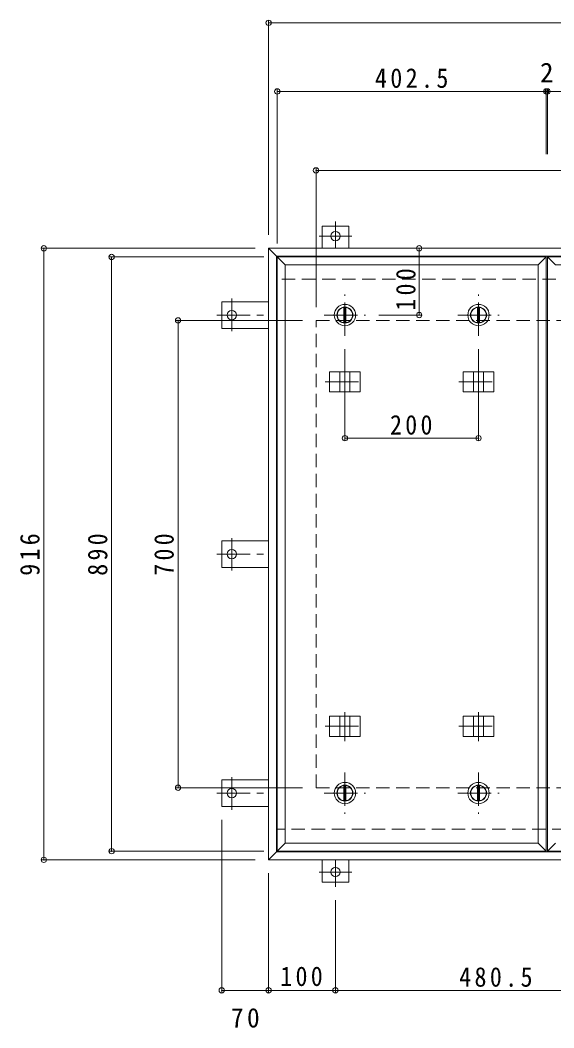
# Model space of a CAD drawing. Units: millimetres at full size, sheet at 1:10. Extents: x -2654 to 2738, y -1962 to 1769.
# Drawn here: x -2654 to -1855, y -229 to 1281 of the extents above; entities that cross this region are included whole.
import ezdxf
from ezdxf.enums import TextEntityAlignment as Align

# ---------------------------------------------------------------- set-up
doc = ezdxf.new("R2010")
doc.units = ezdxf.units.MM
doc.header["$LTSCALE"] = 10
doc.header["$PDMODE"] = 32
doc.header["$PDSIZE"] = 8
doc.linetypes.add('CHAIN1', pattern=[8, 5, -1, 1, -1])
doc.linetypes.add('DASHED2', pattern=[3, 2, -1])
for name, color, linetype, lineweight in [('0-1_躯体', 2, 'DASHED2', 9), ('0-2_仕上', 4, 'Continuous', 9), ('0-3_建具', 4, 'Continuous', 9), ('0-C_084', 2, 'Continuous', 9), ('0-E_090', 3, 'Continuous', 9), ('0-F_092', 7, 'Continuous', 9)]:
    doc.layers.add(name, color=color, linetype=linetype, lineweight=lineweight)
doc.styles.add('ＭＳ ゴシック', font='')
doc.styles.get('ＭＳ ゴシック').set_extended_font_data('MS Gothic')

msp = doc.modelspace()

# ---------------------------------------------------------------- linework, layer by layer
at = {"layer": '0-1_躯体'}
for p, q in [((-652.35, 892.92), (-2270.35, 892.92)), ((-2211.35, 830.92), (-711.35, 830.92)), ((-2211.35, 130.92), (-2211.35, 830.92)), ((-2211.35, 130.92), (-711.35, 130.92)), ((-1057.85, 68.92), (-2270.35, 68.92))]:
    msp.add_line(p, q, dxfattribs=at)
at = {"layer": '0-2_仕上'}
for p, q in [((-2269.35, 35.92), (-2269.35, 925.92)), ((-1866.85, 35.92), (-1866.85, 925.92)), ((-1864.85, 35.92), (-1864.85, 925.92)), ((-2257.35, 47.92), (-2257.35, 913.92)), ((-1878.85, 47.92), (-1878.85, 913.92))]:
    msp.add_line(p, q, dxfattribs=at)
for points in [[(-1878.85, 913.92), (-1866.85, 925.92), (-2269.35, 925.92)], [(-1878.85, 913.92), (-2257.35, 913.92), (-2269.35, 925.92)], [(-1474.35, 913.92), (-1462.35, 925.92), (-1864.85, 925.92)], [(-1474.35, 913.92), (-1852.85, 913.92), (-1864.85, 925.92)], [(-2257.35, 47.92), (-2269.35, 35.92), (-1866.85, 35.92)], [(-2257.35, 47.92), (-1878.85, 47.92), (-1866.85, 35.92)], [(-1852.85, 47.92), (-1864.85, 35.92), (-1462.35, 35.92)]]:
    msp.add_lwpolyline(points, dxfattribs=at)
at = {"layer": '0-3_建具', "color": 2}
for p, q in [((-2282.35, 938.92), (-2270.35, 926.92)), ((-640.35, 938.92), (-2282.35, 938.92)), ((-2282.35, 22.92), (-2282.35, 938.92)), ((-652.35, 926.92), (-2270.35, 926.92)), ((-2270.35, 34.92), (-2270.35, 926.92)), ((-2282.35, 22.92), (-2270.35, 34.92)), ((-652.35, 34.92), (-2270.35, 34.92)), ((-640.35, 22.92), (-2282.35, 22.92))]:
    msp.add_line(p, q, dxfattribs=at)
at = {"layer": '0-3_建具', "linetype": 'CHAIN1'}
for p, q in [((-2168.1, 761.04), (-2168.1, 717.8)), ((-1968.1, 761.04), (-1968.1, 717.8)), ((-2197.51, 738.92), (-2138.69, 738.92)), ((-1997.51, 738.92), (-1938.69, 738.92)), ((-2168.1, 200.81), (-2168.1, 244.04)), ((-1968.1, 200.81), (-1968.1, 244.04)), ((-2197.51, 222.92), (-2138.69, 222.92)), ((-1997.51, 222.92), (-1938.69, 222.92))]:
    msp.add_line(p, q, dxfattribs=at)
at = {"layer": '0-3_建具'}
for p, q in [((-2191.19, 753.92), (-2191.19, 723.92)), ((-2191.19, 753.92), (-2145.01, 753.92)), ((-2175.6, 753.92), (-2175.6, 723.92)), ((-2160.6, 753.92), (-2160.6, 723.92)), ((-2145.01, 753.92), (-2145.01, 723.92)), ((-1991.19, 753.92), (-1945.01, 753.92)), ((-1991.19, 753.92), (-1991.19, 723.92)), ((-1975.6, 753.92), (-1975.6, 723.92)), ((-1960.6, 753.92), (-1960.6, 723.92)), ((-1945.01, 753.92), (-1945.01, 723.92)), ((-2191.19, 723.92), (-2145.01, 723.92)), ((-1991.19, 723.92), (-1945.01, 723.92)), ((-2191.19, 237.92), (-2145.01, 237.92)), ((-2191.19, 207.92), (-2191.19, 237.92)), ((-2175.6, 207.92), (-2175.6, 237.92)), ((-2160.6, 207.92), (-2160.6, 237.92)), ((-2145.01, 207.92), (-2145.01, 237.92)), ((-1991.19, 237.92), (-1945.01, 237.92)), ((-1991.19, 207.92), (-1991.19, 237.92)), ((-1975.6, 207.92), (-1975.6, 237.92)), ((-1960.6, 207.92), (-1960.6, 237.92)), ((-1945.01, 207.92), (-1945.01, 237.92)), ((-2191.19, 207.92), (-2145.01, 207.92)), ((-1991.19, 207.92), (-1945.01, 207.92))]:
    msp.add_line(p, q, dxfattribs=at)
at = {"layer": '0-C_084', "linetype": 'CHAIN1'}
for p, q in [((-2168.1, 807.92), (-2168.1, 869.92)), ((-1968.1, 807.92), (-1968.1, 869.92)), ((-2199.1, 838.92), (-2137.1, 838.92)), ((-1999.1, 838.92), (-1937.1, 838.92)), ((-2168.1, 153.92), (-2168.1, 91.92)), ((-1968.1, 153.92), (-1968.1, 91.92)), ((-2199.1, 122.92), (-2137.1, 122.92)), ((-1999.1, 122.92), (-1937.1, 122.92))]:
    msp.add_line(p, q, dxfattribs=at)
at = {"layer": '0-C_084'}
for p, q in [((-2169.6, 850.33), (-2169.6, 827.52)), ((-2166.6, 850.33), (-2166.6, 827.52)), ((-1969.6, 850.33), (-1969.6, 827.52)), ((-1966.6, 850.33), (-1966.6, 827.52)), ((-2169.6, 111.52), (-2169.6, 134.33)), ((-2166.6, 111.52), (-2166.6, 134.33)), ((-1969.6, 111.52), (-1969.6, 134.33)), ((-1966.6, 111.52), (-1966.6, 134.33))]:
    msp.add_line(p, q, dxfattribs=at)
for centre, radius in [((-2168.1, 838.92), 16), ((-2168.1, 838.92), 12), ((-2168.1, 838.92), 11.5), ((-1968.1, 838.92), 16), ((-1968.1, 838.92), 12), ((-1968.1, 838.92), 11.5), ((-2168.1, 122.92), 16), ((-1968.1, 122.92), 16), ((-2168.1, 122.92), 12), ((-2168.1, 122.92), 11.5), ((-1968.1, 122.92), 12), ((-1968.1, 122.92), 11.5)]:
    msp.add_circle(centre, radius, dxfattribs=at)
at = {"layer": '0-E_090'}
for p, q in [((-2202.35, 938.92), (-2202.35, 972.12)), ((-2162.35, 972.12), (-2202.35, 972.12)), ((-2162.35, 938.92), (-2162.35, 972.12)), ((-2282.35, 858.92), (-2352.55, 858.92)), ((-2352.55, 858.92), (-2352.55, 818.92)), ((-2282.35, 818.92), (-2352.55, 818.92)), ((-2282.35, 500.92), (-2352.55, 500.92)), ((-2352.55, 460.92), (-2352.55, 500.92)), ((-2282.35, 460.92), (-2352.55, 460.92)), ((-2282.35, 142.92), (-2352.55, 142.92)), ((-2352.55, 102.92), (-2352.55, 142.92)), ((-2282.35, 102.92), (-2352.55, 102.92)), ((-2202.35, 22.92), (-2202.35, -10.28)), ((-2162.35, 22.92), (-2162.35, -10.28)), ((-2162.35, -10.28), (-2202.35, -10.28))]:
    msp.add_line(p, q, dxfattribs=at)
at = {"layer": '0-E_090', "linetype": 'CHAIN1'}
for p, q in [((-2182.35, 979.28), (-2182.35, 939.12)), ((-2157.51, 957.12), (-2206.39, 957.12)), ((-2337.55, 863.76), (-2337.55, 814.88)), ((-2359.71, 838.92), (-2282.35, 838.92)), ((-2337.55, 456.08), (-2337.55, 504.97)), ((-2359.71, 480.92), (-2282.35, 480.92)), ((-2337.55, 98.08), (-2337.55, 146.97)), ((-2359.71, 122.92), (-2282.35, 122.92)), ((-2182.35, -17.43), (-2182.35, 22.72)), ((-2157.51, 4.72), (-2206.39, 4.72))]:
    msp.add_line(p, q, dxfattribs=at)
at = {"layer": '0-E_090'}
for centre in [(-2182.35, 957.12), (-2337.55, 838.92), (-2337.55, 480.92), (-2337.55, 122.92), (-2182.35, 4.72)]:
    msp.add_circle(centre, 7, dxfattribs=at)
at = {"layer": '0-F_092'}
for p, q in [((-2282.35, 1279.64), (-2282.35, 958.92)), ((-2282.35, 1276.64), (-640.35, 1276.64)), ((-2269.35, 1176.84), (-2269.35, 945.92)), ((-2269.35, 1173.84), (-1866.85, 1173.84)), ((-1866.85, 1176.84), (-1866.85, 1080.07)), ((-1866.85, 1173.84), (-1864.85, 1173.84)), ((-1864.85, 1176.84), (-1864.85, 1080.07)), ((-1864.85, 1173.84), (-1462.35, 1173.84)), ((-2211.35, 1058.64), (-2211.35, 850.92)), ((-2211.35, 1055.64), (-711.35, 1055.64)), ((-2621.75, 938.92), (-2302.35, 938.92)), ((-2618.75, 938.92), (-2618.75, 22.92)), ((-2056.96, 938.92), (-2056.96, 838.92)), ((-2520.31, 925.92), (-2289.35, 925.92)), ((-2517.31, 35.92), (-2517.31, 925.92)), ((-2420.86, 830.92), (-2231.35, 830.92)), ((-2417.86, 130.92), (-2417.86, 830.92)), ((-2053.96, 838.92), (-2117.1, 838.92)), ((-2168.1, 651.49), (-2168.1, 787.92)), ((-1968.1, 651.49), (-1968.1, 787.92)), ((-2168.1, 654.49), (-1968.1, 654.49)), ((-2420.86, 130.92), (-2231.35, 130.92)), ((-2352.55, -175.53), (-2352.55, 82.92)), ((-2520.31, 35.92), (-2289.35, 35.92)), ((-2621.75, 22.92), (-2302.35, 22.92)), ((-2282.35, -175.53), (-2282.35, 2.92)), ((-2182.35, -175.53), (-2182.35, -37.43)), ((-2352.55, -172.53), (-2282.35, -172.53)), ((-2282.35, -172.53), (-2182.35, -172.53)), ((-2182.35, -172.53), (-1701.85, -172.53))]:
    msp.add_line(p, q, dxfattribs=at)
for p in [(-2282.35, 1276.64), (-2269.35, 1173.84), (-1866.85, 1173.84), (-1864.85, 1173.84), (-2211.35, 1055.64), (-2618.75, 938.92), (-2056.96, 938.92), (-2517.31, 925.92), (-2417.86, 830.92), (-2056.96, 838.92), (-2168.1, 654.49), (-1968.1, 654.49), (-2417.86, 130.92), (-2517.31, 35.92), (-2618.75, 22.92), (-2352.55, -172.53), (-2282.35, -172.53), (-2182.35, -172.53)]:
    msp.add_point(p, dxfattribs=at)

# ---------------------------------------------------------------- texts
at = {"layer": '0-F_092', "color": 2, "style": 'ＭＳ ゴシック'}
msp.add_text('2', height=29.33, dxfattribs=at).set_placement((-1875.85, 1178.84), align=Align.BOTTOM_LEFT)
at = {"layer": '0-F_092', "color": 2, "char_height": 29.33, "attachment_point": 7, "style": 'ＭＳ ゴシック'}
for s, insert in [('\\T1.28;\\W0.9;402.5', (-2123.1, 1178.84)), ('\\T1.27;\\W0.9;200', (-2100.6, 659.49)), ('\\T1.27;\\W0.9;100', (-2264.85, -166.53)), ('\\T1.28;\\W0.9;480.5', (-1997.1, -167.53)), ('\\T1.27;\\W0.95;70', (-2338.7, -228.71))]:
    msp.add_mtext(s, dxfattribs=dict(at, insert=insert))
at = {"layer": '0-F_092', "color": 2, "char_height": 29.33, "attachment_point": 7, "rotation": 90, "style": 'ＭＳ ゴシック'}
for s, insert in [('\\T1.27;\\W0.9;100', (-2061.96, 845.44)), ('\\T1.27;\\W0.9;916', (-2624.75, 448.42)), ('\\T1.27;\\W0.9;890', (-2523.31, 448.42)), ('\\T1.27;\\W0.9;700', (-2423.86, 448.42))]:
    msp.add_mtext(s, dxfattribs=dict(at, insert=insert))

doc.saveas('drawing.dxf')
